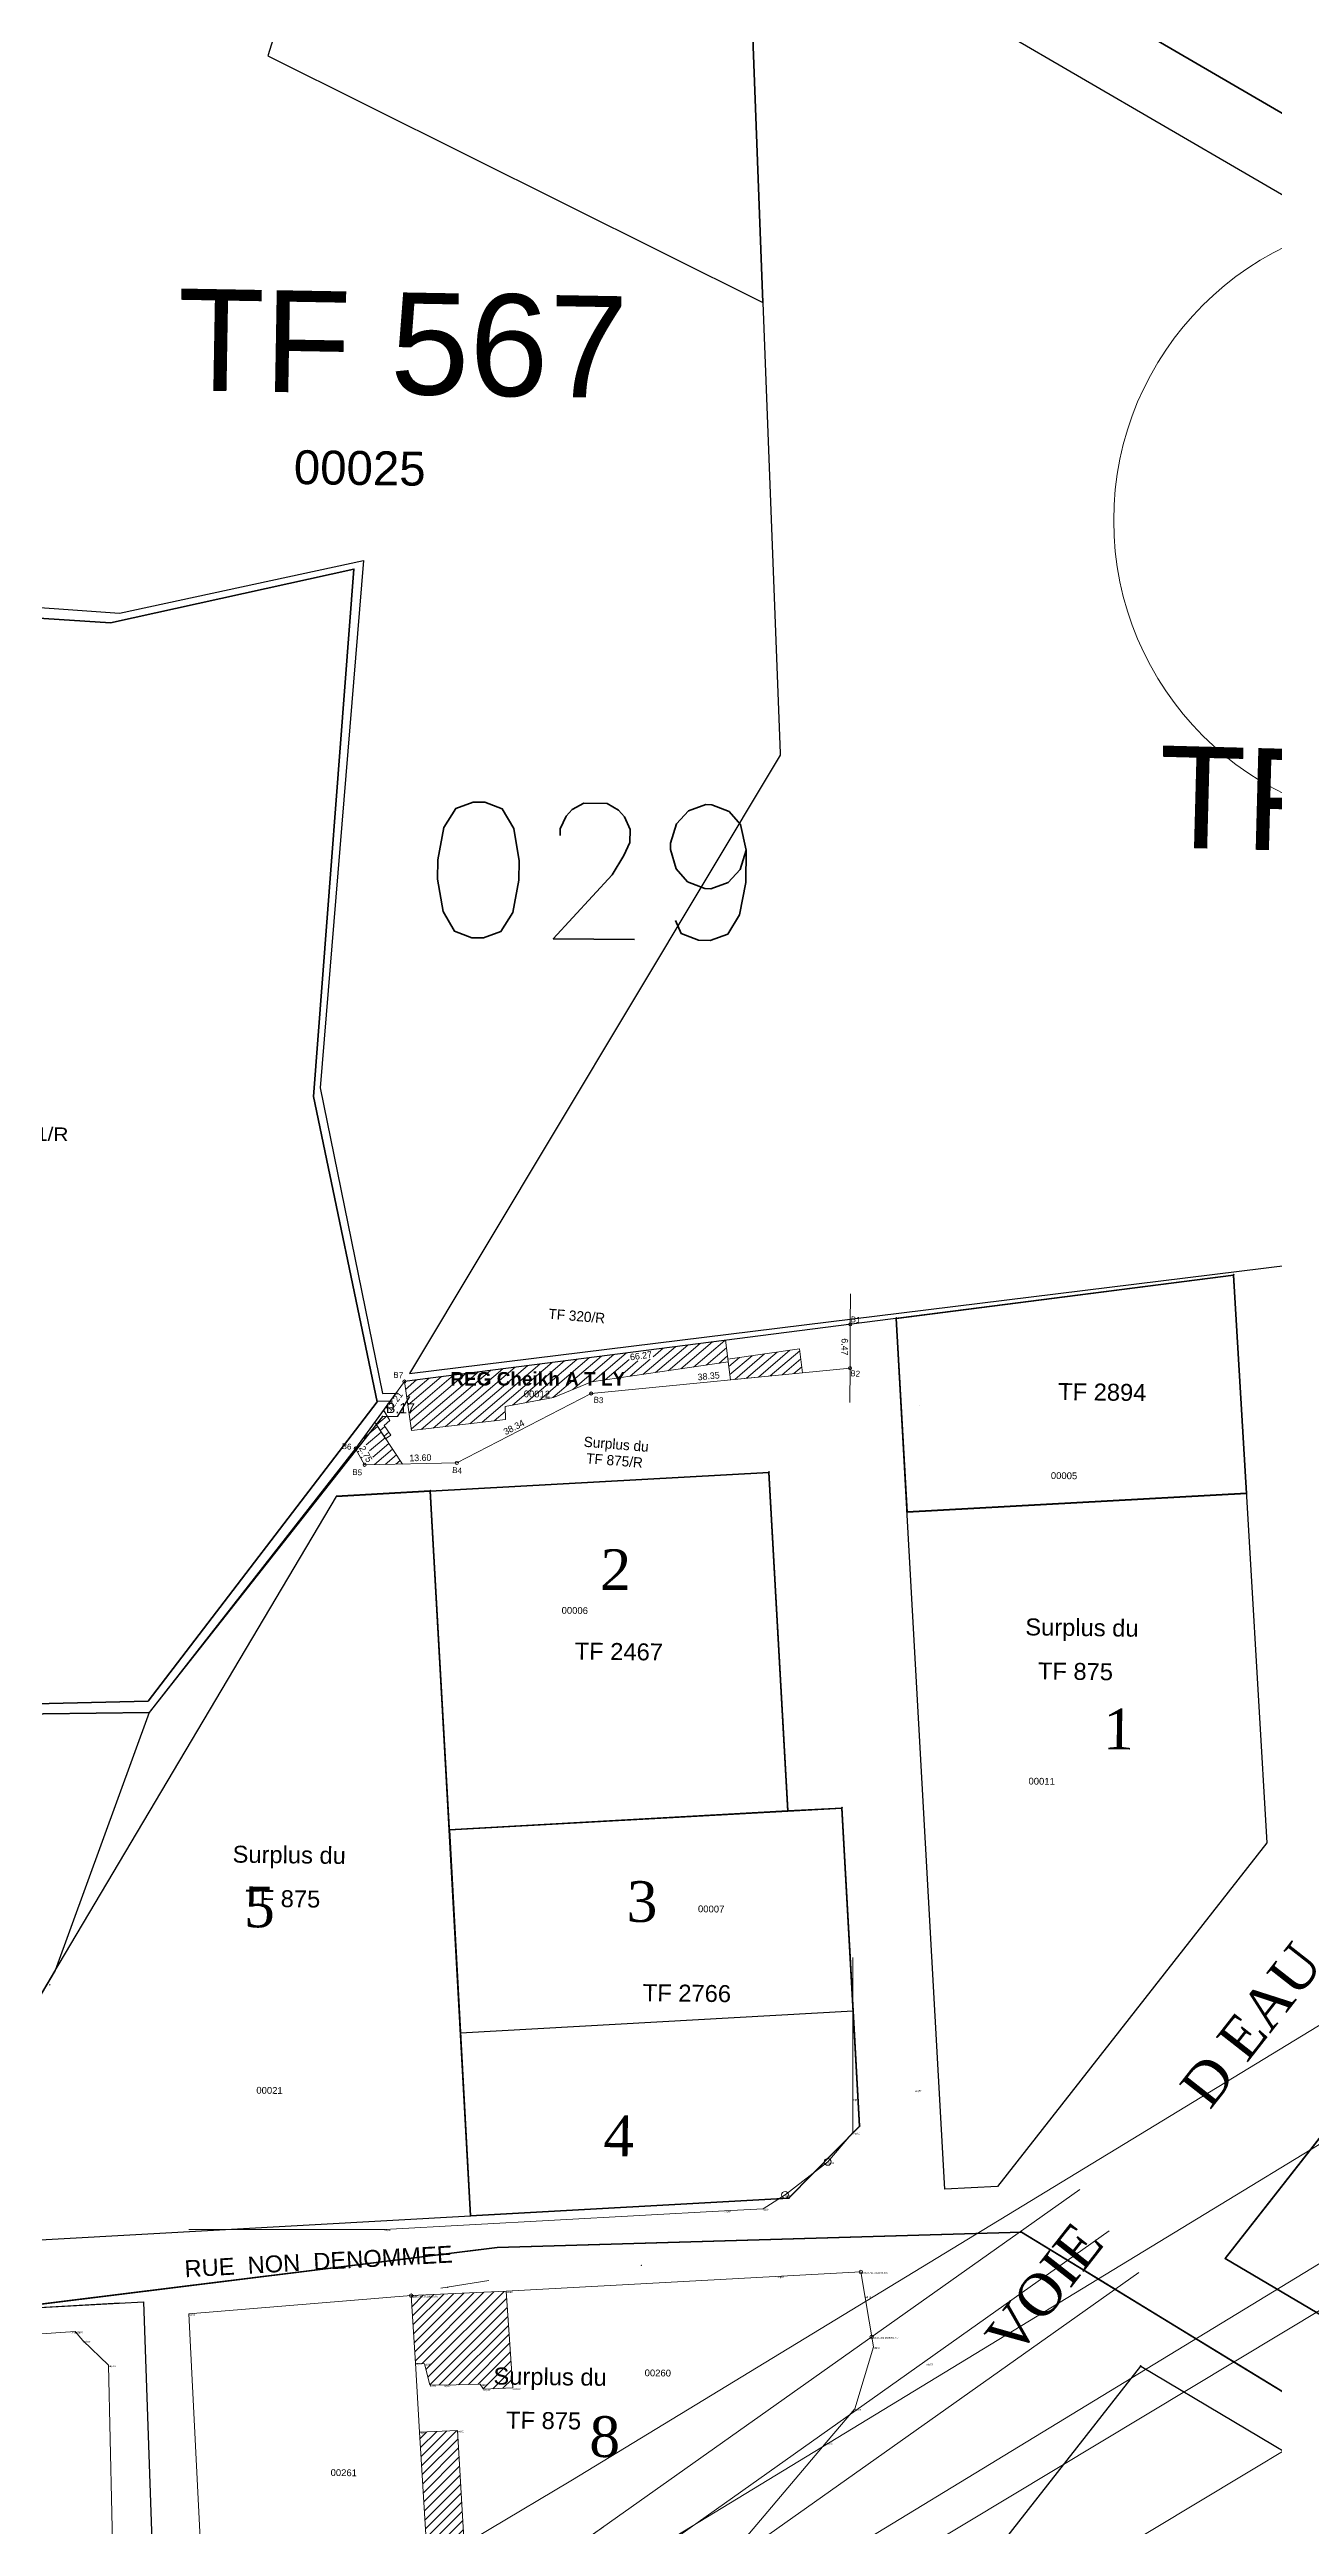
# Model space of a CAD drawing. Header units: metres. Extents: x 0 to 1324930, y 0 to 1631912.
# Drawn here: x 252929.1 to 253109.7, y 1628852.8 to 1629217.9 of the extents above; entities that cross this region are included whole.
import ezdxf
from ezdxf.enums import TextEntityAlignment as Align

# ---------------------------------------------------------------- set-up
doc = ezdxf.new("R2010")
doc.units = ezdxf.units.M
doc.header["$MEASUREMENT"] = 0
for name, color, linetype in [('A_revoir_niveau_0', 7, 'Continuous'), ('historique_numero_parcelle', 7, 'Continuous'), ('limites_parcelles', 7, 'Continuous'), ('limites_sections', 7, 'Continuous'), ('limites_tf', 7, 'Continuous'), ('numero_lot', 7, 'Continuous'), ('numero_parcelle', 7, 'Continuous'), ('toponymie', 7, 'Continuous')]:
    doc.layers.add(name, color=color, linetype=linetype)
for name, color, linetype, lineweight in [('Bornes', 7, 'Continuous', 0), ('emprise_ht_pik_rufisque', 7, 'Continuous', 0), ('LimiteTF', 4, 'Continuous', 13), ('Nom_rues', 7, 'Continuous', 0), ('Numero_TF', 7, 'Continuous', 0), ('Régularisation', 1, 'Continuous', 40)]:
    doc.layers.add(name, color=color, linetype=linetype, lineweight=lineweight)
doc.layers.add('Lignes HT Vectorisées', color=6, linetype='Continuous', lineweight=0, true_color=0xff00ff)
doc.styles.add('Arial 1.5', font='arial.ttf', dxfattribs={"width": 0.99, "height": 1.5})
doc.styles.get("Standard").update_dxf_attribs({"font": 'txt.shx'})
doc.styles.add('Style-Arial', font='arial.ttf')
doc.styles.add('Style-Bodoni MT', font='BOD_R.TTF')
doc.styles.add('Style-FANCY', font='times.ttf')
doc.styles.add('Style-txt', font='txt.shx')

# ---------------------------------------------------------------- blocks, each defined once
blk = doc.blocks.new('PTLeve')
at = {"color": 0, "linetype": 'ByBlock', "lineweight": -2}
blk.add_point((0, 0), dxfattribs=at)
at = {"color": 0, "linetype": 'ByBlock', "lineweight": -2, "style": 'Arial 1.5', "width": 0.99}
blk.add_attdef('MAT', (0.0005, 0.0005), '', height=0.0015, dxfattribs=at)
blk = doc.blocks.new('*U94')
at = {"linetype": 'Continuous', "lineweight": 0}
h = blk.add_hatch(dxfattribs=at)
h.set_pattern_fill('HATCH', style=0, pattern_type=2)
h.set_pattern_definition([(45, (-18.235544, 15.864828), (-0.7071067811865475, 0.7071067811865476), [])])
h.paths.add_polyline_path([(-18.2355437304941, 15.86482771043665), (-4.22564373051864, 16.49772771052085), (-3.253543730505042, 2.247827710350974), (-7.566743730509187, 2.072727710474282), (-8.044543730502483, 2.794327710522338), (-13.34474373050034, 2.671427710447459), (-15.47104373050388, 2.704827710520476), (-16.25394373049494, 5.804827710380776), (-17.58124373049941, 5.905427710385992)])
h = blk.add_hatch(dxfattribs=at)
h.set_pattern_fill('HATCH', style=0, pattern_type=2)
h.set_pattern_definition([(45, (-14.472644, -44.83567199999998), (-0.7071067811865475, 0.7071067811865476), [])])
h.paths.add_polyline_path([(-14.47264373052167, -44.83567228959872), (-9.023843730508815, -44.2645722895395), (-11.37564373051282, -4.034772289451211), (-16.96834373052115, -4.247472289483993)])
h = blk.add_hatch(dxfattribs=at)
h.set_pattern_fill('HATCH', style=0, pattern_type=2)
h.set_pattern_definition([(45, (-6.278744, -44.078772), (-0.7071067811865475, 0.7071067811865476), [])])
h.paths.add_polyline_path([(-6.278743730508722, -44.07877228944562), (-1.74924373050453, -52.32337228953838), (-1.982843730511375, -58.67517228936776), (-13.70584373050951, -58.73837228957563), (-14.47264373052167, -44.83567228959872), (-9.023843730508815, -44.2645722895395)])
at = {"color": 2, "linetype": 'Continuous', "lineweight": 0}
for p, q in [((3.09805, -23.2096), (80.364721, 31.518274)), ((11.207545, -35.847156), (89.034698, 19.277706))]:
    blk.add_line(p, q, dxfattribs=at)
at = {"color": 4, "linetype": 'Continuous', "lineweight": 0}
for p, q in [((-42.814369, -64.920051), (84.69971, 25.39799)), ((-49.733383, -60.630029), (10.150318, -18.214488)), ((-30.951639, -65.708446), (18.820295, -30.455056))]:
    blk.add_line(p, q, dxfattribs=at)
at = {"color": 7, "linetype": 'Continuous', "lineweight": 0}
for p, q in [((49.918456, 8.287528), (48.0728, 19.35525)), ((-18.235544, 15.864828), (-50.975744, 13.170228)), ((-17.581244, 5.905428), (-18.235544, 15.864828)), ((-50.975744, 13.170228), (-48.174444, -42.837872)), ((-89.034641, 9.07476), (-67.743644, 10.566328)), ((-67.743644, 10.566328), (-66.643644, 9.225028)), ((11.832756, -23.882172), (16.802756, -24.841172)), ((13.855856, -26.666872), (15.114756, -22.002672)), ((-47.099644, -59.502072), (-48.174444, -42.837872)), ((-47.099644, -59.502072), (-39.027244, -60.118372)), ((-39.027244, -60.118372), (-13.705844, -58.738372)), ((-1.412544, -59.408772), (11.287385, -59.82946))]:
    blk.add_line(p, q, dxfattribs=at)
at = {"color": 7, "linetype": 'Continuous', "lineweight": 0, "flags": 128}
for points in [[(46.894256, 65.708444), (46.894256, 39.882128), (43.185856, 35.566628), (36.899056, 30.708928), (33.660156, 28.649728), (27.995456, 28.362528), (-22.149044, 25.626328), (-50.975744, 25.626328)], [(-18.235544, 15.864828), (-4.225644, 16.497728), (48.0728, 19.35525)], [(-1.982844, -58.675172), (-13.705844, -58.738372), (-14.472644, -44.835672), (-16.968344, -4.247472), (-17.581244, 5.905428), (-16.253944, 5.804828), (-15.471044, 2.704828), (-13.344744, 2.671428), (-8.044544, 2.794328), (-7.566744, 2.072728), (-3.253544, 2.247828), (-4.225644, 16.497728)], [(-66.643644, 9.225028), (-62.827844, 5.590028), (-61.340896, -59.825786)], [(49.918456, 8.287528), (47.184756, -0.832672), (42.967156, -5.812572), (6.099756, -49.380972), (-1.982844, -58.675172), (-1.412544, -59.408772)], [(-9.023844, -44.264572), (-11.375644, -4.034772), (-16.968344, -4.247472)], [(11.832756, -23.882172), (13.855856, -26.666872), (16.802756, -24.841172), (15.114756, -22.002672), (11.832756, -23.882172)], [(-1.982844, -58.675172), (-1.749244, -52.323372), (-6.278744, -44.078772), (-9.023844, -44.264572), (-14.472644, -44.835672)]]:
    blk.add_lwpolyline(points, dxfattribs=at)
for points in [[(-18.235544, 15.864828), (-4.225644, 16.497728), (-3.253544, 2.247828), (-7.566744, 2.072728), (-8.044544, 2.794328), (-13.344744, 2.671428), (-15.471044, 2.704828), (-16.253944, 5.804828), (-17.581244, 5.905428), (-18.235544, 15.864828), (-18.235544, 15.864828)], [(-14.472644, -44.835672), (-9.023844, -44.264572), (-11.375644, -4.034772), (-16.968344, -4.247472), (-14.472644, -44.835672), (-14.472644, -44.835672)], [(-6.278744, -44.078772), (-1.749244, -52.323372), (-1.982844, -58.675172), (-13.705844, -58.738372), (-14.472644, -44.835672), (-9.023844, -44.264572), (-6.278744, -44.078772), (-6.278744, -44.078772)]]:
    blk.add_lwpolyline(points, close=True, dxfattribs=at)
at = {"color": 3, "linetype": 'Continuous', "lineweight": 0, "flags": 128}
blk.add_lwpolyline([(-46.121844, -60.465872), (-39.027244, -60.118372), (-1.982844, -58.675172), (-1.412544, -59.408772), (4.048556, -59.589672)], dxfattribs=at)
at = {"color": 2, "linetype": 'Continuous', "lineweight": 0}
for centre in [(43.185856, 35.566628), (36.899056, 30.708928)]:
    blk.add_circle(centre, 0.5, dxfattribs=at)
at = {"color": 3, "linetype": 'Continuous', "lineweight": 0}
for centre in [(48.0728, 19.35525), (-18.235544, 15.864828), (49.670027, 9.777266), (3.09805, -23.2096), (27.043358, -24.630672), (-15.279189, -31.718615), (10.647063, -36.244145), (-6.277716, -44.080642), (-14.309182, -47.799365), (-13.705844, -58.738372), (-1.982844, -58.675172)]:
    blk.add_circle(centre, 0.25, dxfattribs=at)
at = {"color": 7, "linetype": 'Continuous', "lineweight": 0}
for centre in [(-1.412544, -59.408772), (4.048556, -59.589672)]:
    blk.add_circle(centre, 0.5, dxfattribs=at)
at = {"color": 7, "linetype": 'Continuous', "lineweight": 0, "style": 'Style-Arial'}
for s, p in [('adji59', (46.894256, 44.838728)), ('adji60', (56.095156, 46.146428)), ('adji61', (47.008456, 39.882128)), ('adji62', (43.185856, 35.566628)), ('adji63', (36.899056, 30.708928)), ('adji66', (-22.149044, 25.626328)), ('adji65', (27.995456, 28.362528)), ('adji64', (33.660156, 28.649728)), ('adji70', (35.817356, 18.685628)), ('adji67', (-18.235544, 15.864828)), ('adji69', (-4.225644, 16.497728)), ('adji71', (48.671256, 15.766528)), ('adji68', (-50.975744, 13.170228)), ('adji110', (-68.258944, 10.530228)), ('adji109', (-67.743644, 10.566328)), ('adji108', (-66.643644, 9.225028)), ('adji72', (49.918456, 8.287528)), ('adji107', (-62.827844, 5.590028)), ('adji94', (-17.581244, 5.905428)), ('adji95', (-16.253944, 5.804828)), ('adji73', (57.751456, 5.820728)), ('adji96', (-15.471044, 2.704828)), ('adji97', (-13.344744, 2.671428)), ('adji98', (-8.044544, 2.794328)), ('adji99', (-7.566744, 2.072728)), ('adji100', (-3.253544, 2.247828)), ('adji74', (47.184756, -0.832672)), ('adji93', (-16.968344, -4.247472)), ('adji92', (-11.375644, -4.034772)), ('adji75', (42.967156, -5.812572)), ('adji88', (11.832756, -23.882172)), ('adji91', (15.114756, -22.002672)), ('adji90', (16.802756, -24.841172)), ('adji101', (24.059456, -22.015472)), ('adji89', (13.855856, -26.666872)), ('adji87', (4.633556, -30.763572)), ('adji86', (6.872556, -29.726872)), ('adji102', (-61.833844, -38.139372)), ('adji106', (-48.174444, -42.837872)), ('adji85', (-14.472644, -44.835672)), ('adji84', (-14.423244, -44.828272)), ('adji81', (-9.023844, -44.264572)), ('adji80', (-6.278744, -44.078772)), ('adji76', (6.099756, -49.380972)), ('adji82', (-1.749244, -52.323372)), ('adji103', (-47.099644, -59.502072)), ('adji105', (-46.121844, -60.465872)), ('adji104', (-39.027244, -60.118372)), ('adji83', (-13.705844, -58.738372)), ('adji77', (-1.982844, -58.675172)), ('adji78', (-1.412544, -59.408772)), ('adji79', (4.048556, -59.589672))]:
    blk.add_text(s, height=0.25, dxfattribs=at).set_placement(p, align=Align.TOP_LEFT)
at = {"color": 2, "linetype": 'Continuous', "lineweight": 0, "style": 'Style-Arial'}
for s, p in [('253048.724 1628890.355', (48.0728, 19.35525)), ('253050.321 1628880.777', (49.670027, 9.777266)), ('253003.749 1628847.791', (3.09805, -23.2096))]:
    blk.add_text(s, height=0.25, dxfattribs=at).set_placement(p, align=Align.TOP_LEFT)
at = {"color": 4, "linetype": 'Continuous', "lineweight": 0, "style": 'Style-Arial'}
for s, p in [('252982.415 1628886.865', (-18.235544, 15.864828)), ('253027.694 1628846.369', (27.043358, -24.630672)), ('252985.637 1628834.962', (-15.013595, -36.038052)), ('252986.667 1628817.310', (-13.984259, -53.690475)), ('252986.945 1628812.262', (-13.705844, -58.738372)), ('252998.668 1628812.325', (-1.982844, -58.675172))]:
    blk.add_text(s, height=0.25, dxfattribs=at).set_placement(p, align=Align.TOP_LEFT)

msp = doc.modelspace()

# ---------------------------------------------------------------- hatches: boundary and pattern name
at = {"layer": 'A_revoir_niveau_0', "linetype": 'Continuous', "lineweight": 0}
h = msp.add_hatch(dxfattribs=at)
h.set_pattern_fill('MSTN', style=0, pattern_type=2)
h.set_pattern_definition([(40.38809999999996, (191678.122658, 801811.9345420002), (-0.6479617200102608, 0.7616729018426116), [])])
h.paths.add_polyline_path([(252981.6603578764, 1629021.623446752, -0.4087258781891793), (252981.4642042977, 1629021.36447095), (252982.4989987354, 1629014.354110217), (252996.3279621672, 1629016.011871188), (252996.2958381081, 1629017.895223278), (253003.4145916363, 1629019.243064625), (253009.0006553182, 1629021.544798343), (253029.1738861893, 1629024.479869195), (253029.1229066012, 1629024.876663496), (253028.7633575983, 1629027.675175617), (253017.9515053379, 1629026.286083653), (253018.1239068189, 1629024.944214727), (253014.591546992, 1629024.490381976), (253014.4191455111, 1629025.832250902)])
h = msp.add_hatch(dxfattribs=at)
h.set_pattern_fill('MSTN', style=0, pattern_type=2)
h.set_pattern_definition([(40.38809999999996, (191689.253036, 801810.46654), (-0.6479617200102608, 0.7616729018426116), [])])
h.paths.add_polyline_path([(253040.1226197279, 1629022.886950355), (253039.6698326808, 1629026.411171057), (253029.1229066012, 1629024.876663496), (253029.1738861893, 1629024.479869195), (253029.5119723784, 1629021.848410642)])
h = msp.add_hatch(dxfattribs=at)
h.set_pattern_fill('MSTN', style=0, pattern_type=2)
h.set_pattern_definition([(40.38809999999996, (191632.187975, 801797.174586), (-0.6479617200102608, 0.7616729018426116), [])])
h.paths.add_polyline_path([(252974.3783063238, 1629011.909364131, -0.5483489014842721), (252974.3541768576, 1629011.519032111), (252975.4620641759, 1629009.519229249, -0.5647105490955986), (252975.8063086172, 1629009.321108997), (252981.152145122, 1629009.430369711), (252978.6719027861, 1629013.171536549), (252977.063743249, 1629015.597264488)])
h.paths.add_polyline_path([(252974.4479312369, 1629011.864688954), (252975.6382705643, 1629012.524134878), (252977.0096183372, 1629010.048770141), (252975.81927901, 1629009.389324217)], flags=16)
h = msp.add_hatch(dxfattribs=at)
h.set_pattern_fill('MSTN', style=0, pattern_type=2)
h.set_pattern_definition([(40.38809999999996, (191631.417286, 801802.120984), (-0.6479617200102608, 0.7616729018426116), [])])
h.paths.add_polyline_path([(252977.063743249, 1629015.597264488), (252978.6719027861, 1629013.171536549), (252979.4280939463, 1629013.672860711), (252978.4707304369, 1629015.116935977), (252979.3031406747, 1629015.836528874), (252978.3765398577, 1629017.400123098)])

# ---------------------------------------------------------------- linework, layer by layer
at = {"layer": 'A_revoir_niveau_0', "color": 7, "linetype": 'Continuous', "lineweight": 13}
for p, q in [((253047.164136, 1629030.039282), (253047.188146, 1629034.524713)), ((253047.102522, 1629018.528541), (253047.129523, 1629023.572766))]:
    msp.add_line(p, q, dxfattribs=at)
at = {"layer": 'A_revoir_niveau_0', "color": 1, "linetype": 'Continuous', "lineweight": 13}
for p, q in [((252981.430339, 1629021.593894), (253047.164136, 1629030.039282)), ((253047.129523, 1629023.572766), (253047.164136, 1629030.039282)), ((252974.241793, 1629011.721891), (252981.430339, 1629021.593894))]:
    msp.add_line(p, q, dxfattribs=at)
at = {"layer": 'A_revoir_niveau_0', "color": 7, "linetype": 'Continuous', "lineweight": 0}
for p, q in [((253029.511972, 1629021.848411), (253028.763358, 1629027.675176)), ((253039.669833, 1629026.411171), (253029.122907, 1629024.876663)), ((253040.12262, 1629022.88695), (253039.669833, 1629026.411171)), ((253029.173886, 1629024.479869), (253009.000655, 1629021.544798)), ((252982.498999, 1629014.35411), (252981.430339, 1629021.593894)), ((252977.063743, 1629015.597264), (252981.152145, 1629009.43037)), ((252978.368431, 1629017.413806), (252979.303141, 1629015.836529)), ((252979.303141, 1629015.836529), (252978.47073, 1629015.116936)), ((252978.47073, 1629015.116936), (252979.428094, 1629013.672861)), ((252996.327962, 1629016.011871), (252982.498999, 1629014.35411)), ((252996.295838, 1629017.895223), (252996.327962, 1629016.011871)), ((252979.428094, 1629013.672861), (252978.671903, 1629013.171537)), ((252939.489959, 1628885.770962), (252899.531624, 1628883.556813))]:
    msp.add_line(p, q, dxfattribs=at)
at = {"layer": 'A_revoir_niveau_0', "color": 2, "linetype": 'Continuous', "lineweight": 0}
msp.add_line((253057.370239, 1629018.055207), (253057.354252, 1629018.056408), dxfattribs=at)
at = {"layer": 'A_revoir_niveau_0', "color": 3, "linetype": 'Continuous', "lineweight": 13}
msp.add_line((252986.825125, 1628887.946382), (252993.890936, 1628889.06771), dxfattribs=at)
at = {"layer": 'A_revoir_niveau_0', "color": 7, "linetype": 'Continuous', "lineweight": 0, "flags": 128}
for points in [[(253040.12262, 1629022.88695), (253039.669833, 1629026.411171), (253029.122907, 1629024.876663), (253029.173886, 1629024.479869), (253029.511972, 1629021.848411), (253040.12262, 1629022.88695)], [(252977.063743, 1629015.597264), (252978.671903, 1629013.171537), (252979.428094, 1629013.672861), (252978.47073, 1629015.116936), (252979.303141, 1629015.836529), (252978.37654, 1629017.400123), (252977.063743, 1629015.597264)]]:
    msp.add_lwpolyline(points, close=True, dxfattribs=at)
at = {"layer": 'A_revoir_niveau_0', "color": 1, "linetype": 'Continuous', "lineweight": 13, "flags": 128}
for points in [[(253047.129523, 1629023.572766), (253008.963906, 1629019.837225), (252989.171608, 1629009.594275)], [(252989.171608, 1629009.594275), (252975.574448, 1629009.31637), (252974.241793, 1629011.721891)]]:
    msp.add_lwpolyline(points, dxfattribs=at)
at = {"layer": 'A_revoir_niveau_0', "color": 7, "linetype": 'Continuous', "lineweight": 0, "flags": 128}
msp.add_lwpolyline([(252996.295838, 1629017.895223), (253003.414592, 1629019.243065), (253009.000655, 1629021.544798)], dxfattribs=at)
at = {"layer": 'A_revoir_niveau_0', "color": 7, "linetype": 'Continuous', "lineweight": 13}
for centre in [(253047.164136, 1629030.039282), (252981.430339, 1629021.593894), (253047.129523, 1629023.572766), (253008.963906, 1629019.837225), (252974.241793, 1629011.721891), (252975.574448, 1629009.31637), (252989.171608, 1629009.594275)]:
    msp.add_circle(centre, 0.2319092560722659, dxfattribs=at)
at = {"layer": 'A_revoir_niveau_0', "color": 3, "linetype": 'Continuous', "lineweight": 40}
for p in [(253103.669322, 1629037.342393), (253053.944005, 1629030.956577), (253035.176904, 1629008.261084), (252985.256952, 1629005.487082), (253105.555186, 1629005.165412), (253055.53514, 1629002.384668), (253037.949893, 1628958.340145), (253045.936245, 1628958.780835), (252988.040953, 1628955.567005), (253048.546819, 1628911.852243), (252991.18609, 1628898.651676), (253038.112557, 1628901.252275), (253102.44717, 1628892.342953), (253089.997416, 1628876.467774)]:
    msp.add_point(p, dxfattribs=at)
at = {"layer": 'A_revoir_niveau_0', "color": 7, "linetype": 'Continuous', "lineweight": 0}
for p in [(253016.385336, 1628891.304279), (252987.801943, 1628888.083122)]:
    msp.add_point(p, dxfattribs=at)
at = {"layer": 'emprise_ht_pik_rufisque', "color": 1}
for p, q in [((252981.072148, 1628803.323862), (253351.406311, 1629026.032345)), ((253005.981555, 1628859.548147), (253196.460609, 1628975.488802)), ((253211.961664, 1628949.803817), (253021.439323, 1628833.837087)), ((252818.261081, 1628748.08161), (253005.981555, 1628859.548147))]:
    msp.add_line(p, q, dxfattribs=at)
at = {"layer": 'Lignes HT Vectorisées', "color": 5, "flags": 128}
for points in [[(252300.518457, 1628679.779301), (252309.336602, 1628700.771082), (252580.077166, 1628648.773693), (252824.632129, 1628734.41955), (253013.710555, 1628846.692424), (253204.211081, 1628962.646401), (253437.574136, 1629102.280594), (253538.188903, 1629350.041559), (253696.542409, 1629585.521315), (253756.669149, 1629670.287472)], [(252300.518457, 1628679.779301), (252535.311637, 1628633.247882), (252681.576934, 1628604.669463), (252988.818538, 1628790.478887), (253359.183284, 1629013.205735), (253675.222294, 1629206.394463), (253989.117803, 1629393.415688), (254273.85418, 1629565.672671)]]:
    msp.add_lwpolyline(points, dxfattribs=at)
at = {"layer": 'limites_parcelles'}
for p, q in [((252981.429583, 1629021.643825), (253103.669322, 1629037.342393)), ((252985.2568760974, 1629005.4884485912), (253035.176904, 1629008.261084)), ((253035.176904, 1629008.261084), (253037.94989299998, 1628958.340145)), ((252985.2568760974, 1629005.4884485912), (252971.389876, 1629004.718254)), ((252985.2568760974, 1629005.4884485912), (252988.040953, 1628955.567005)), ((253105.555186, 1629005.165412), (253055.53514, 1629002.384668)), ((252988.040953, 1628955.567005), (253037.94989299998, 1628958.340145)), ((253037.94989299998, 1628958.340145), (253045.936245, 1628958.780835)), ((253045.936245, 1628958.780835), (253047.60237690483, 1628928.8298646847)), ((252989.69628784448, 1628925.6115762608), (252988.040953, 1628955.567005)), ((252989.69628784448, 1628925.6115762608), (253047.60237690483, 1628928.8298646847)), ((253047.60237690483, 1628928.8298646847), (253048.546819, 1628911.852243)), ((252991.18609, 1628898.651676), (252989.69628784448, 1628925.6115762608)), ((253128.5620021492, 1628925.6961706274), (253102.437246, 1628892.349079)), ((253048.546819, 1628911.852243), (253038.112557, 1628901.252275)), ((253102.437246, 1628892.349079), (253163.99341420052, 1628855.9630714783)), ((253040.66003500004, 1628813.491308), (253089.997416, 1628876.467774)), ((253089.997416, 1628876.467774), (253124.353402, 1628855.973974))]:
    msp.add_line(p, q, dxfattribs=at)
at = {"layer": 'limites_sections', "color": 112, "linetype": 'Continuous', "lineweight": 40, "flags": 128}
msp.add_lwpolyline([(252919.318325, 1629642.675214), (253000.111276, 1629763.48946), (253052.3, 1629847.28), (253052.3, 1629847.28), (253140.065621, 1629837.233099), (253140.065621, 1629837.233099), (253235.595435, 1629794.865847), (253239.849412, 1629709.108544), (253258.480288, 1629694.077819), (253239.423108, 1629594.892945), (253296.433833, 1629591.041829), (253325.488232, 1629598.583625), (253335.489313, 1629603.43379), (253394.946971, 1629619.275828), (253463.160636, 1629612.887361), (253503.680442, 1629399.747351), (253514.635914, 1629393.291819), (253582.750222, 1629367.142066), (253645.724376, 1629332.796864), (253610.604382, 1629237.232821), (253568.742349, 1629208.536363), (253491.693527, 1628988.971109), (253348.989473, 1629069.997092), (252794.477866, 1629392.616183)], dxfattribs=at)
msp.add_lwpolyline([(252770.730849, 1629406.43238), (252794.477866, 1629392.616183), (253348.989473, 1629069.997092), (253223.520558, 1628793.260409), (253144.884695, 1628828.891416), (253135.162614, 1628857.86651), (253072.399091, 1628896.214383), (252995.1058, 1628893.94587), (252900.638805, 1628882.226299), (252766.51681, 1628874.562186), (252710.023977, 1628836.275407), (252655.492526, 1628879.661683), (252674.257536, 1628915.953628), (252715.022823, 1628988.622184), (252709.800196, 1629256.717058), (252715.532147, 1629273.912915), (252730.690705, 1629319.388588), (252770.730849, 1629406.43238)], close=True, dxfattribs=at)
at = {"layer": 'limites_sections', "color": 112, "linetype": 'Continuous', "lineweight": 40, "extrusion": (-1.8717255e-09, -9.639832e-10, 1), "elevation": -0.002046, "flags": 128}
msp.add_lwpolyline([(253469.820836, 1628503.176145), (253488.589644, 1628500.414429), (253454.879488, 1628458.45481), (253455.869011, 1628419.146695), (253456.677254, 1628387.039772), (253456.725415, 1628385.126634), (253456.826796, 1628378.590775), (253456.092848, 1628349.73443), (253454.032863, 1628268.742801), (253388.282867, 1628177.212071), (253374.268487, 1628101.940239), (253305.375391, 1628033.502846), (252724.250426, 1628275.006531), (252729.810311, 1628341.80532), (252735.302417, 1628407.78978), (252753.241864, 1628623.321822), (252721.721864, 1628619.437822), (252719.111157, 1628633.487457), (252714.797364, 1628656.702322), (252707.872864, 1628693.966822), (252708.178498, 1628714.657046), (252708.499905, 1628736.415068), (252708.92257, 1628765.027856), (252709.546654, 1628807.276005), (252710.023977, 1628836.275407), (252766.51681, 1628874.562186), (252777.807368, 1628875.207361), (252792.594535, 1628876.052342), (252806.680432, 1628876.85725), (252821.799454, 1628877.721194), (252840.098742, 1628878.766867), (252853.870088, 1628879.553801), (252869.673078, 1628880.456829), (252881.50225, 1628881.132782), (252890.234906, 1628881.631791), (252896.724489, 1628882.002624), (252900.638805, 1628882.226299), (252915.419343, 1628884.059972), (252947.872303, 1628888.086085), (252995.1058, 1628893.94587), (253038.771855, 1628895.227443), (253072.399091, 1628896.214383), (253084.091369, 1628889.07052), (253103.780853, 1628877.040446), (253120.367335, 1628866.906274), (253135.162614, 1628857.86651), (253140.023655, 1628843.378963), (253144.884695, 1628828.891416), (253158.888191, 1628822.546236), (253184.202626, 1628811.075912), (253223.520558, 1628793.260409), (253250.158874, 1628785.95727), (253263.793452, 1628773.437298), (253279.13654, 1628744.455831), (253296.184438, 1628717.179275), (253350.963018, 1628668.589516), (253387.610751, 1628636.082202), (253479.037064, 1628554.98513), (253469.820836, 1628503.176145)], close=True, dxfattribs=at)
at = {"layer": 'limites_tf', "color": 1, "linetype": 'Continuous', "lineweight": 30}
for p, q in [((253053.944723, 1629030.903647), (253103.67004, 1629037.289462)), ((253103.67004, 1629037.289462), (253105.555905, 1629005.112482)), ((253055.535846, 1629002.330737), (253053.944723, 1629030.903647)), ((252979.70374, 1629018.695294), (252977.482733, 1629018.633197)), ((252985.257671, 1629005.434152), (253035.17761, 1629008.207153)), ((253035.17761, 1629008.207153), (253037.950611, 1628958.287214)), ((252971.376633, 1629004.668499), (252985.257671, 1629005.434152)), ((252988.040672, 1628955.514087), (252985.257671, 1629005.434152)), ((252985.257671, 1629005.434152), (252988.054441, 1628955.813945)), ((253105.555905, 1629005.112482), (253055.535846, 1629002.330737)), ((253037.950611, 1628958.287214), (252988.040672, 1628955.514087)), ((253037.950611, 1628958.287214), (253045.936951, 1628958.726905)), ((253045.936951, 1628958.726905), (253048.547537, 1628911.799312)), ((252991.185809, 1628898.598758), (252988.030672, 1628955.514213)), ((252988.054441, 1628955.813945), (252991.195808, 1628898.598633)), ((253048.547537, 1628911.799312), (253038.113276, 1628901.199345)), ((253038.113276, 1628901.199345), (252991.185809, 1628898.598758)), ((252899.55709, 1628883.528604), (252942.971989, 1628885.953311)), ((252942.971989, 1628885.953311), (252945.755896, 1628806.660237))]:
    msp.add_line(p, q, dxfattribs=at)
at = {"layer": 'limites_tf', "color": 5, "linetype": 'Continuous', "lineweight": 30}
for p, q in [((253103.669322, 1629037.342393), (253108.579262, 1628953.578148)), ((253061.095903, 1628902.525602), (253053.944005, 1629030.956577)), ((252980.485611, 1629016.496251), (252982.247388, 1629019.373506)), ((252978.21197, 1629016.431352), (252943.817639, 1628972.81227)), ((252978.207526, 1629016.454663), (252980.485611, 1629016.496251)), ((253108.579262, 1628953.578148), (253068.861105, 1628902.956071)), ((253068.861105, 1628902.956071), (253061.095903, 1628902.525602))]:
    msp.add_line(p, q, dxfattribs=at)
at = {"layer": 'limites_tf', "color": 5, "linetype": 'Continuous', "lineweight": 30, "flags": 128}
for points in [[(252961.316442, 1629217.011162), (253034.283895, 1629180.67389), (253031.952811, 1629241.890644), (253031.93188, 1629242.440299), (253031.456444, 1629242.716922), (253031.456427, 1629242.716893), (252978.952539, 1629273.260855), (252961.316442, 1629217.011162)], [(253036.824122, 1629114.222235), (253036.835291, 1629113.914911), (253036.686707, 1629113.667175), (252982.173333, 1629022.776772), (253054.730791, 1629031.730865), (253104.485877, 1629037.870987), (253334.687897, 1629066.279508), (253303.262943, 1629084.571788), (253031.93188, 1629242.440299), (253031.952853, 1629241.890645), (253034.28861, 1629180.67407), (253034.534692, 1629174.224648), (253036.824122, 1629114.222235)], [(252732.576341, 1629153.614435), (252772.483138, 1629158.777091), (252794.83097, 1629162.315578), (252808.817494, 1629165.789861), (252819.336521, 1629166.786082), (252900.069228, 1629137.639969), (252939.446482, 1629134.85101), (252975.387712, 1629142.613744), (252969.027925, 1629064.903068), (252978.211299, 1629019.835601), (252980.183069, 1629019.881023), (252974.241793, 1629011.721891), (252943.817639, 1628972.81227), (252896.892091, 1628972.215559), (252818.314838, 1628961.950263), (252748.013238, 1629024.907713), (252733.859257, 1629030.79429), (252736.346124, 1629065.084772), (252732.576341, 1629153.614435)], [(253037.950611, 1628958.287214), (253035.17761, 1629008.207153), (252985.257671, 1629005.434152), (252988.054441, 1628955.813945), (252988.07076, 1628955.515759), (252988.070812, 1628955.515762), (253037.950611, 1628958.287214)], [(252905.677571, 1628893.86275), (252991.185846, 1628898.598081), (252991.185809, 1628898.598758), (252988.040672, 1628955.514087), (252985.257671, 1629005.434152), (252971.376633, 1629004.668499), (252929.576458, 1628934.166555), (252929.525648, 1628934.080869), (252905.677571, 1628893.86275)], [(252943.817639, 1628972.81227), (252929.938317, 1628934.776882), (252905.708335, 1628893.914631), (252899.575255, 1628883.559231), (252826.417468, 1628760.206895), (252823.908425, 1628747.479219), (252819.372197, 1628748.470735), (252828.881675, 1628781.078181), (252817.675987, 1628897.976421), (252817.106587, 1628911.910531), (252818.314838, 1628961.950263), (252839.013403, 1628964.654314), (252896.892091, 1628972.215559), (252943.817639, 1628972.81227)], [(252991.195771, 1628898.59931), (253038.113276, 1628901.199345), (253048.547537, 1628911.799312), (253045.936951, 1628958.726905), (253037.950611, 1628958.287214), (252988.070812, 1628955.515762), (252991.195771, 1628898.59931)]]:
    msp.add_lwpolyline(points, close=True, dxfattribs=at)
at = {"layer": 'limites_tf', "color": 5, "linetype": 'Continuous', "lineweight": 40, "flags": 128}
for points in [[(252661.30217, 1629165.484785), (252708.42875, 1629150.629848), (252712.247197, 1629150.958765), (252732.134045, 1629153.692938), (252817.835494, 1629164.762533), (252858.272646, 1629150.391917), (252898.709671, 1629136.011301), (252938.100084, 1629133.414808), (252974.00295, 1629141.35309), (252968.023003, 1629063.612262), (252977.426508, 1629018.590212), (252943.648228, 1628974.492291), (252897.730579, 1628973.380729), (252838.855311, 1628964.869284), (252818.259133, 1628961.861091), (252748.026676, 1629024.81096), (252725.840095, 1629034.22722), (252707.081109, 1629042.184536), (252641.537648, 1629070.006223), (252650.248685, 1629112.099812), (252653.405759, 1629127.715507), (252661.30217, 1629165.484785)], [(252858.68292, 1629150.231837), (252838.855311, 1628964.869284), (252897.730579, 1628973.380729), (252943.648228, 1628974.492291), (252977.426508, 1629018.590212), (252968.023003, 1629063.612262), (252974.00295, 1629141.35309), (252938.100084, 1629133.414808), (252898.709671, 1629136.011301), (252858.68292, 1629150.231837)], [(253102.437246, 1628892.349079), (253163.993414, 1628855.963071), (253177.134674, 1628881.141497), (253183.479367, 1628893.234037), (253128.562002, 1628925.696171), (253102.437246, 1628892.349079)]]:
    msp.add_lwpolyline(points, close=True, dxfattribs=at)
at = {"layer": 'limites_tf', "color": 1, "linetype": 'Continuous', "lineweight": 30, "extrusion": (0, 0, -1)}
msp.add_arc((-252928.66549, 1628934.590947), 1.000023093949812, 199.29052, 210.668163, dxfattribs=at)
at = {"layer": 'limites_tf', "color": 5, "linetype": 'Continuous', "lineweight": 30}
msp.add_arc((252928.269488, 1628933.120752), 1.000000000070055, 328.525121, 339.902764, dxfattribs=at)
msp.add_3dface([(253053.944723, 1629030.903647), (253055.535846, 1629002.330737), (253105.555905, 1629005.112482), (253103.67004, 1629037.289462)], dxfattribs=at)
at = {"layer": 'Régularisation', "color": 10, "linetype": 'Continuous', "lineweight": 13}
msp.add_circle((253130.876994, 1629148.520732), 44.8752483752707, dxfattribs=at)

# ---------------------------------------------------------------- block references
at = {"layer": 'A_revoir_niveau_0', "color": 7, "linetype": 'Continuous', "lineweight": 0}
msp.add_blockref('*U94', (253000.6512, 1628870.99975), dxfattribs=at)
at = {"layer": 'limites_tf', "color": 5, "linetype": 'Continuous', "lineweight": 30}
ref = msp.add_blockref('PTLeve', (252978.207526, 1629016.454663), dxfattribs=dict(at, xscale=1000, yscale=1000, zscale=1000, rotation=359.30754))
ref.add_attrib('MAT', 'B.17', (252978.713532, 1629016.948584), dxfattribs={"layer": 'LimiteTF', "color": 5, "linetype": 'Continuous', "lineweight": 30, "height": 1.5, "rotation": 359.30754, "style": 'Arial 1.5', "width": 0.99})
at = {"layer": 'limites_tf', "color": 5, "linetype": 'Continuous', "lineweight": 30, "xscale": 1000, "yscale": 1000, "zscale": 1000, "rotation": 359.30754}
msp.add_blockref('PTLeve', (252943.817639, 1628972.81227), dxfattribs=at)

# ---------------------------------------------------------------- texts
at = {"layer": 'bornes', "color": 7, "linetype": 'Continuous', "lineweight": 13, "style": 'Style-Bodoni MT'}
for s, p in [('B1', (253047.275801, 1629031.210642)), ('B7', (252979.851935, 1629023.037215)), ('B2', (253047.224474, 1629023.267777)), ('B3', (253009.374145, 1629019.373085)), ('B6', (252972.244189, 1629012.527243)), ('B5', (252973.811964, 1629008.721176)), ('B4', (252988.526016, 1629008.990744))]:
    msp.add_text(s, height=0.870713, rotation=355.3881, dxfattribs=at).set_placement(p, align=Align.TOP_LEFT)
at = {"layer": 'historique_numero_parcelle', "color": 7, "linetype": 'Continuous', "lineweight": 0, "style": 'Style-Arial'}
msp.add_text('00261', height=1, rotation=359.28, dxfattribs=at).set_placement((252970.566137, 1628861.278072), align=Align.TOP_LEFT)
at = {"layer": 'limites_sections', "color": 3, "lineweight": 30, "style": 'Style-txt'}
msp.add_text('029', height=19.99996, rotation=359.3742, dxfattribs=at).set_placement((253009.484962, 1629096.810434), align=Align.MIDDLE_CENTER)
at = {"layer": 'limites_tf', "color": 7, "linetype": 'Continuous', "lineweight": 13, "char_height": 1.5, "attachment_point": 1, "rotation": 355.38809609527283, "line_spacing_factor": 0.963855, "style": 'Style-Bodoni MT'}
for s, insert in [('\\P TF 320/R', (253002.381241, 1629034.789987)), ('Surplus du\\P TF 875/R', (253007.946853, 1629013.489247))]:
    msp.add_mtext(s, dxfattribs=dict(at, insert=insert))
at = {"layer": 'Nom_rues', "color": 7, "linetype": 'Continuous', "lineweight": 0, "style": 'Style-Arial'}
msp.add_text('RUE  NON  DENOMMEE', height=2.500058, rotation=3.179454, dxfattribs=at).set_placement((252948.95571, 1628892.047301), align=Align.TOP_LEFT)
at = {"layer": 'numero_lot', "color": 7, "linetype": 'Continuous', "lineweight": 0, "style": 'Style-FANCY'}
for s, p in [('2', (253012.585629, 1628993.864491)), ('1', (253086.724628, 1628970.376482)), ('5', (252960.083561, 1628944.149146)), ('3', (253016.481311, 1628944.944547)), ('4', (253013.041357, 1628910.402247)), ('8', (253010.980614, 1628866.068618))]:
    msp.add_text(s, height=6.000139, rotation=359.28, dxfattribs=at).set_placement(p, align=Align.MIDDLE_CENTER)
at = {"layer": 'numero_parcelle', "color": 5, "lineweight": 0, "style": 'Style-Arial'}
msp.add_text('00260', height=1, rotation=359.28, dxfattribs=at).set_placement((253016.860344, 1628875.977657), align=Align.TOP_LEFT)
at = {"layer": 'numero_parcelle', "color": 5, "lineweight": 0, "attachment_point": 1, "rotation": 359.2324998635111, "line_spacing_factor": 0.6}
for s, insert, char_height in [('\\fArial|b0|i0|c00|p39;00025', (252965.178023, 1629158.888676), 5), ('\\fArial|b0|i0|c00|p39;00012', (252999.034236, 1629020.283822), 1), ('\\fArial|b0|i0|c00|p39;00005', (253076.744529, 1629008.23964), 1), ('\\fArial|b0|i0|c00|p39;00006', (253004.620077, 1628988.376317), 1), ('\\fArial|b0|i0|c00|p39;00011', (253073.44553, 1628963.198392), 1), ('\\fArial|b0|i0|c00|p39;00007', (253024.72293, 1628944.372656), 1), ('\\fArial|b0|i0|c00|p39;00021', (252959.617442, 1628917.634888), 1)]:
    msp.add_mtext(s, dxfattribs=dict(at, insert=insert, char_height=char_height))
at = {"layer": 'numero_tf', "color": 4, "linetype": 'Continuous', "lineweight": 0, "style": 'Style-Arial'}
msp.add_text('TF 567', height=15, rotation=358.9981, dxfattribs=at).set_placement((252947.842492, 1629167.71792))
at = {"layer": 'numero_tf', "color": 7, "linetype": 'Continuous', "lineweight": 30, "style": 'Style-Arial'}
msp.add_text('TF 320', height=14.999989, rotation=358.473284, dxfattribs=at).set_placement((253092.416495, 1629100.362885))
at = {"layer": 'numero_tf', "color": 4, "linetype": 'Continuous', "lineweight": 0, "style": 'Style-Arial'}
for s, p in [('TF 2894', (253077.82998, 1629021.373939)), ('TF 2467', (253006.56395, 1628983.127654)), ('TF 2766', (253016.599401, 1628932.770023))]:
    msp.add_text(s, height=2.500058, rotation=359.28, dxfattribs=at).set_placement(p, align=Align.TOP_LEFT)
at = {"layer": 'numero_tf', "color": 7, "linetype": 'Continuous', "lineweight": 13, "insert": (252923.789418, 1629058.079058), "char_height": 1.999998, "attachment_point": 5, "rotation": 359.62671543893003, "line_spacing_factor": 0.6, "style": 'Style-FANCY'}
msp.add_mtext('\\FFANCY;\\H1x;\\W1.15;TF 11971/R', dxfattribs=at)
at = {"layer": 'numero_tf', "color": 4, "linetype": 'Continuous', "lineweight": 0, "char_height": 2.500058, "attachment_point": 1, "rotation": 359.28000225314156, "line_spacing_factor": 0.776524, "style": 'Style-Arial'}
for insert in [(253072.98747, 1628986.685478), (252956.126005, 1628953.185044), (252994.585488, 1628876.262865)]:
    msp.add_mtext('Surplus du\\P\\P  TF 875', dxfattribs=dict(at, insert=insert))
at = {"layer": 'Régularisation', "color": 1, "linetype": 'Continuous', "lineweight": 40, "insert": (252988.212712, 1629022.995589), "char_height": 2, "attachment_point": 1, "line_spacing_factor": 0.6, "style": 'Style-Arial'}
msp.add_mtext('\\fArial|b1|i0|c00|p39;REG Cheikh A T LY', dxfattribs=at)
at = {"layer": 'toponymie', "color": 7, "linetype": 'Continuous', "lineweight": 0, "style": 'Style-Bodoni MT'}
for s, rotation, p in [('66.27', 7.321176, (253014.635726, 1629025.672045)), ('6.47', 269.693314, (253046.849445, 1629027.963128)), ('38.35', 5.590141, (253024.62056, 1629022.724164)), ('12.21', 53.938828, (252978.596351, 1629017.608397)), ('38.34', 27.362559, (252995.916456, 1629014.538678)), ('2.75', 298.986377, (252975.562429, 1629012.25988)), ('13.60', 1.170875, (252982.14954, 1629010.812946))]:
    msp.add_text(s, height=0.972, rotation=rotation, dxfattribs=at).set_placement(p, align=Align.TOP_LEFT)
at = {"layer": 'toponymie', "color": 7, "linetype": 'Continuous', "lineweight": 0, "style": 'Style-FANCY'}
msp.add_text('VOIE           D EAU', height=6.000139, rotation=51.924389, dxfattribs=at).set_placement((253094.28162, 1628906.571919), align=Align.CENTER)

doc.saveas('drawing.dxf')
